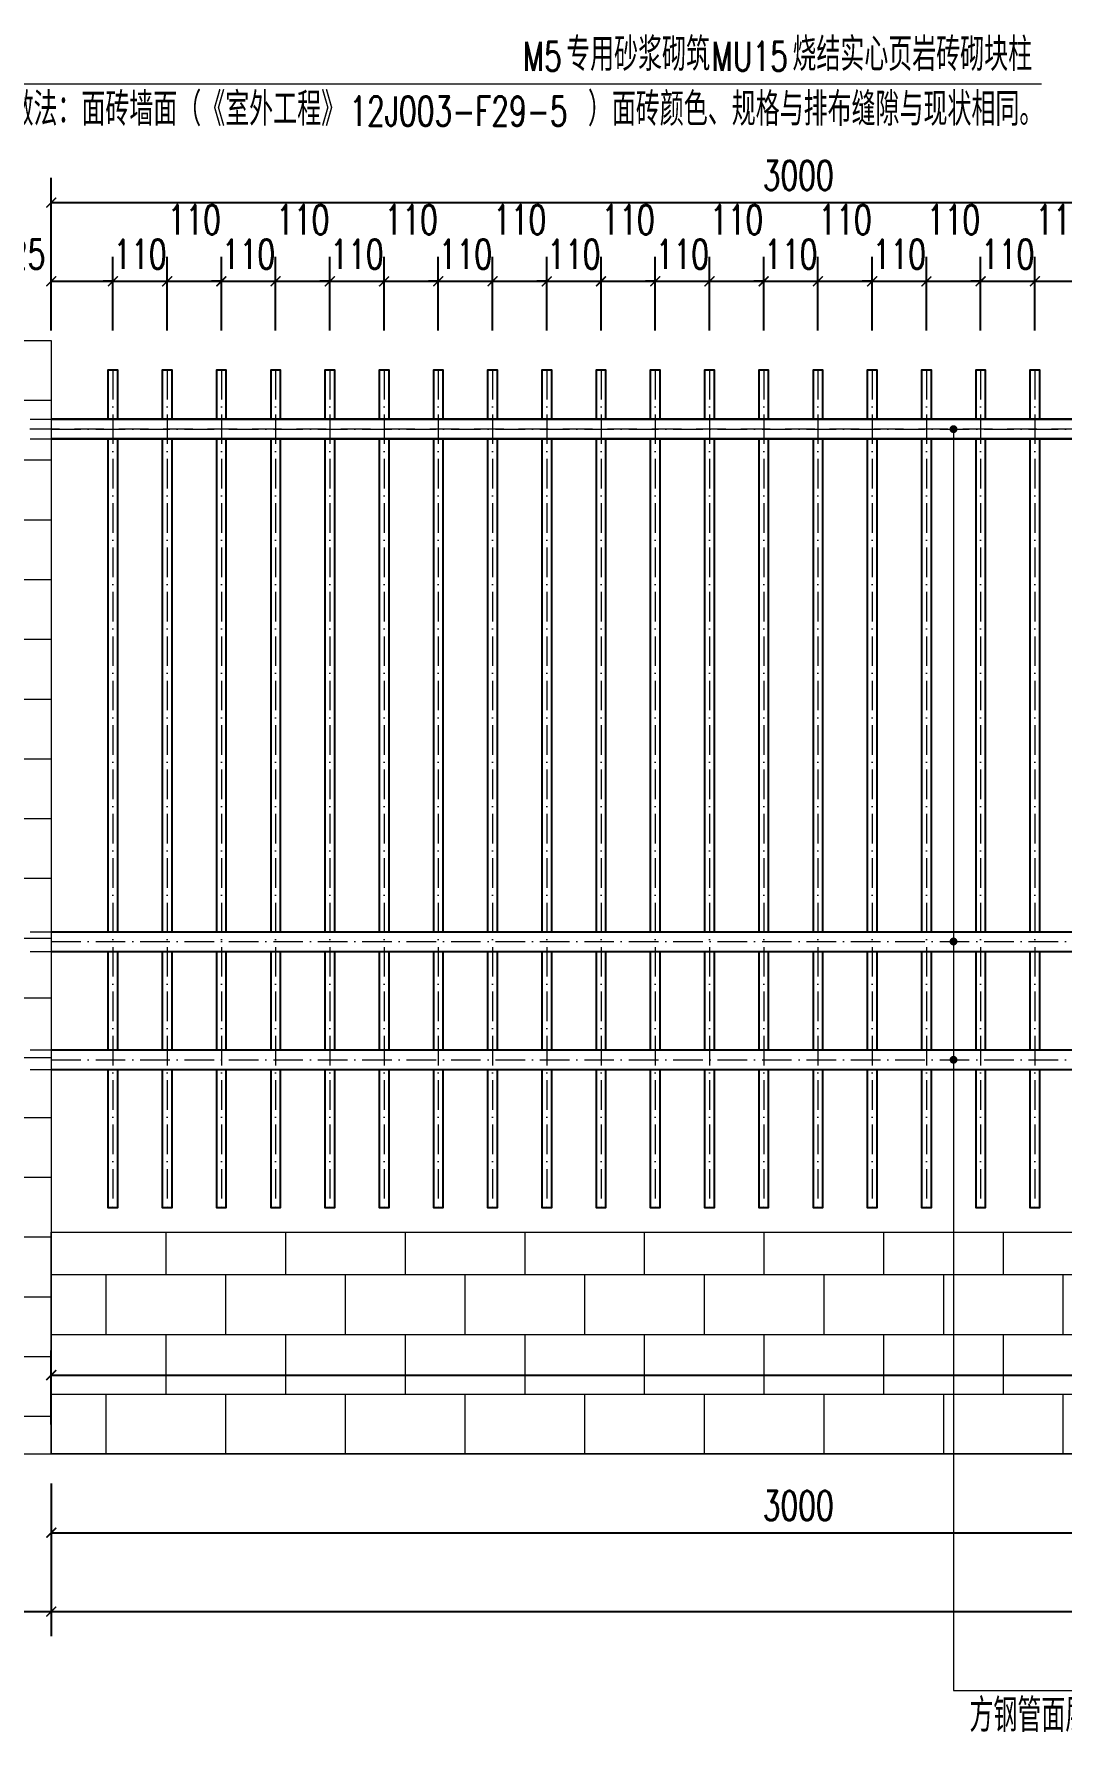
# Model space of a CAD drawing. Header units: millimetres. Extents: x 0 to 16820, y -11520 to 11880.
# Drawn here: x 2065 to 4150, y 4553 to 8001 of the extents above; entities that cross this region are included whole.
import ezdxf

# ---------------------------------------------------------------- set-up
doc = ezdxf.new("R2010")
doc.units = ezdxf.units.MM
doc.header["$LTSCALE"] = 1000
for name, pattern in [('$0$DASH', [0.35, 0.25, -0.1]), ('ACAD_ISO10W100', [18, 12, -3, 0, -3]), ('CENTER', [2, 1.25, -0.25, 0.25, -0.25])]:
    doc.linetypes.add(name, pattern=pattern)
for name, color, linetype, lineweight in [('0-LA-填充', 8, 'Continuous', 9), ('0-LA-轮廓线', 7, 'Continuous', 20), ('0-LA-轴线', 1, 'CENTER', 9), ('DIM_LEAD', 3, 'Continuous', 13)]:
    doc.layers.add(name, color=color, linetype=linetype, lineweight=lineweight)
doc.layers.add('PUB_DIM', color=3, linetype='Continuous')
doc.styles.add('_TCH_DIM', font='SIMPLEX', dxfattribs={"bigfont": 'GBCBIG'})
doc.styles.add('_TCH_DIM_T3', font='SIMPLEX', dxfattribs={"width": 0.705882, "bigfont": 'GBCBIG'})
doc.dimstyles.new('_TCH_ARCH&&20', dxfattribs={"dimtxt": 59.5, "dimasz": 20, "dimexe": 50, "dimexo": 60, "dimgap": 25.25, "dimtad": 1, "dimdec": 0, "dimzin": 0, "dimdsep": 46, "dimtxsty": '_TCH_DIM_T3', "dimblk": 'ARCHTICK', "dimcen": 0.09, "dimclrt": 7, "dimazin": 2, "dimtfac": 1, "dimtdec": 0, "dimtix": 1, "dimtmove": 2, "dimatfit": 3, "dimfxl": 20, "dimtolj": 1, "dimtzin": 0, "dimarcsym": 0})

# ---------------------------------------------------------------- blocks, each defined once
blk = doc.blocks.new('_ArchTick')
at = {"color": 0, "linetype": 'ByBlock', "const_width": 0.15}
blk.add_lwpolyline([(-0.5, -0.5), (0.5, 0.5)], dxfattribs=at)
blk = doc.blocks.new('*D352')
at = {"layer": 'Defpoints', "color": 0, "transparency": 16777216}
for p in [(8000, 5279.3), (2100, 5119.3), (8000, 5119.3)]:
    blk.add_point(p, dxfattribs=at)
at = {"layer": 'PUB_DIM', "color": 0, "lineweight": -2, "transparency": 16777216}
for p, q in [((2100, 5179.3), (2100, 5329.3)), ((8000, 5179.3), (8000, 5329.3)), ((2100, 5279.3), (8000, 5279.3))]:
    blk.add_line(p, q, dxfattribs=at)
at = {"layer": 'PUB_DIM', "color": 0, "lineweight": -2, "transparency": 16777216, "xscale": 20, "yscale": 20, "zscale": 20, "rotation": 180}
blk.add_blockref('_ArchTick', (2100, 5279.3), dxfattribs=at)
at = {"layer": 'PUB_DIM', "color": 0, "lineweight": -2, "transparency": 16777216, "xscale": 20, "yscale": 20, "zscale": 20}
blk.add_blockref('_ArchTick', (8000, 5279.3), dxfattribs=at)
at = {"layer": 'PUB_DIM', "color": 7, "transparency": 16777216, "insert": (5050, 5334.3), "char_height": 59.5, "attachment_point": 5, "style": '_TCH_DIM_T3'}
blk.add_mtext('\\A1;5900', dxfattribs=at)
blk = doc.blocks.new('*D405')
at = {"layer": 'Defpoints', "color": 0, "transparency": 16777216}
for p in [(2100, 5119.3), (5100, 5119.3), (5100, 4959.3)]:
    blk.add_point(p, dxfattribs=at)
at = {"layer": 'PUB_DIM', "color": 0, "lineweight": -2, "transparency": 16777216}
for p, q in [((2100, 5059.3), (2100, 4909.3)), ((5100, 5059.3), (5100, 4909.3)), ((2100, 4959.3), (5100, 4959.3))]:
    blk.add_line(p, q, dxfattribs=at)
at = {"layer": 'PUB_DIM', "color": 0, "lineweight": -2, "transparency": 16777216, "xscale": 20, "yscale": 20, "zscale": 20, "rotation": 180}
blk.add_blockref('_ArchTick', (2100, 4959.3), dxfattribs=at)
at = {"layer": 'PUB_DIM', "color": 0, "lineweight": -2, "transparency": 16777216, "xscale": 20, "yscale": 20, "zscale": 20}
blk.add_blockref('_ArchTick', (5100, 4959.3), dxfattribs=at)
at = {"layer": 'PUB_DIM', "color": 7, "transparency": 16777216, "insert": (3615, 5014.3), "char_height": 59.5, "attachment_point": 5, "style": '_TCH_DIM_T3'}
blk.add_mtext('\\A1;3000', dxfattribs=at)
blk = doc.blocks.new('*D409')
at = {"layer": 'Defpoints', "color": 0, "transparency": 16777216}
for p in [(1620, 5119.3), (2100, 5119.3), (2100, 4799.3)]:
    blk.add_point(p, dxfattribs=at)
at = {"layer": 'PUB_DIM', "color": 0, "lineweight": -2, "transparency": 16777216}
for p, q in [((1620, 5059.3), (1620, 4749.3)), ((2100, 5059.3), (2100, 4749.3)), ((1620, 4799.3), (2100, 4799.3))]:
    blk.add_line(p, q, dxfattribs=at)
at = {"layer": 'PUB_DIM', "color": 0, "lineweight": -2, "transparency": 16777216, "xscale": 20, "yscale": 20, "zscale": 20, "rotation": 180}
blk.add_blockref('_ArchTick', (1620, 4799.3), dxfattribs=at)
at = {"layer": 'PUB_DIM', "color": 0, "lineweight": -2, "transparency": 16777216, "xscale": 20, "yscale": 20, "zscale": 20}
blk.add_blockref('_ArchTick', (2100, 4799.3), dxfattribs=at)
at = {"layer": 'PUB_DIM', "color": 7, "transparency": 16777216, "insert": (1860, 4854.3), "char_height": 59.5, "attachment_point": 5, "style": '_TCH_DIM_T3'}
blk.add_mtext('\\A1;480', dxfattribs=at)
blk = doc.blocks.new('*D410')
at = {"layer": 'Defpoints', "color": 0, "transparency": 16777216}
for p in [(2100, 5119.3), (14100, 5119.3), (14100, 4799.3)]:
    blk.add_point(p, dxfattribs=at)
at = {"layer": 'PUB_DIM', "color": 0, "lineweight": -2, "transparency": 16777216}
for p, q in [((2100, 5059.3), (2100, 4749.3)), ((14100, 5059.3), (14100, 4749.3)), ((2100, 4799.3), (14100, 4799.3))]:
    blk.add_line(p, q, dxfattribs=at)
at = {"layer": 'PUB_DIM', "color": 0, "lineweight": -2, "transparency": 16777216, "xscale": 20, "yscale": 20, "zscale": 20, "rotation": 180}
blk.add_blockref('_ArchTick', (2100, 4799.3), dxfattribs=at)
at = {"layer": 'PUB_DIM', "color": 0, "lineweight": -2, "transparency": 16777216, "xscale": 20, "yscale": 20, "zscale": 20}
blk.add_blockref('_ArchTick', (14100, 4799.3), dxfattribs=at)
at = {"layer": 'PUB_DIM', "color": 7, "transparency": 16777216, "insert": (8100, 4854.3), "char_height": 59.5, "attachment_point": 5, "style": '_TCH_DIM_T3'}
blk.add_mtext('\\A1;12000', dxfattribs=at)
blk = doc.blocks.new('*D420')
at = {"layer": 'Defpoints', "color": 0, "transparency": 16777216}
for p in [(4205, 7499.3), (4095, 7339.3), (4205, 7339.3)]:
    blk.add_point(p, dxfattribs=at)
at = {"layer": 'PUB_DIM', "color": 0, "lineweight": -2, "transparency": 16777216}
for p, q in [((4095, 7399.3), (4095, 7549.3)), ((4205, 7399.3), (4205, 7549.3)), ((4095, 7499.3), (4205, 7499.3))]:
    blk.add_line(p, q, dxfattribs=at)
at = {"layer": 'PUB_DIM', "color": 0, "lineweight": -2, "transparency": 16777216, "xscale": 20, "yscale": 20, "zscale": 20, "rotation": 180}
blk.add_blockref('_ArchTick', (4095, 7499.3), dxfattribs=at)
at = {"layer": 'PUB_DIM', "color": 0, "lineweight": -2, "transparency": 16777216, "xscale": 20, "yscale": 20, "zscale": 20}
blk.add_blockref('_ArchTick', (4205, 7499.3), dxfattribs=at)
at = {"layer": 'PUB_DIM', "color": 7, "transparency": 16777216, "insert": (4150, 7624.3), "char_height": 59.5, "attachment_point": 5, "style": '_TCH_DIM_T3'}
blk.add_mtext('\\A1;110', dxfattribs=at)
blk = doc.blocks.new('*D421')
at = {"layer": 'Defpoints', "color": 0, "transparency": 16777216}
for p in [(4095, 7499.3), (3985, 7339.3), (4095, 7339.3)]:
    blk.add_point(p, dxfattribs=at)
at = {"layer": 'PUB_DIM', "color": 0, "lineweight": -2, "transparency": 16777216}
for p, q in [((3985, 7399.3), (3985, 7549.3)), ((4095, 7399.3), (4095, 7549.3)), ((3985, 7499.3), (3965, 7499.3)), ((3985, 7499.3), (4095, 7499.3)), ((4095, 7499.3), (4115, 7499.3))]:
    blk.add_line(p, q, dxfattribs=at)
at = {"layer": 'PUB_DIM', "color": 0, "lineweight": -2, "transparency": 16777216, "xscale": 20, "yscale": 20, "zscale": 20}
blk.add_blockref('_ArchTick', (3985, 7499.3), dxfattribs=at)
at = {"layer": 'PUB_DIM', "color": 0, "lineweight": -2, "transparency": 16777216, "xscale": 20, "yscale": 20, "zscale": 20, "rotation": 180}
blk.add_blockref('_ArchTick', (4095, 7499.3), dxfattribs=at)
at = {"layer": 'PUB_DIM', "color": 7, "transparency": 16777216, "insert": (4040, 7554.3), "char_height": 59.5, "attachment_point": 5, "style": '_TCH_DIM_T3'}
blk.add_mtext('\\A1;110', dxfattribs=at)
blk = doc.blocks.new('*D422')
at = {"layer": 'Defpoints', "color": 0, "transparency": 16777216}
for p in [(3985, 7499.3), (3875, 7339.3), (3985, 7339.3)]:
    blk.add_point(p, dxfattribs=at)
at = {"layer": 'PUB_DIM', "color": 0, "lineweight": -2, "transparency": 16777216}
for p, q in [((3875, 7399.3), (3875, 7549.3)), ((3985, 7399.3), (3985, 7549.3)), ((3875, 7499.3), (3985, 7499.3))]:
    blk.add_line(p, q, dxfattribs=at)
at = {"layer": 'PUB_DIM', "color": 0, "lineweight": -2, "transparency": 16777216, "xscale": 20, "yscale": 20, "zscale": 20, "rotation": 180}
blk.add_blockref('_ArchTick', (3875, 7499.3), dxfattribs=at)
at = {"layer": 'PUB_DIM', "color": 0, "lineweight": -2, "transparency": 16777216, "xscale": 20, "yscale": 20, "zscale": 20}
blk.add_blockref('_ArchTick', (3985, 7499.3), dxfattribs=at)
at = {"layer": 'PUB_DIM', "color": 7, "transparency": 16777216, "insert": (3930, 7624.3), "char_height": 59.5, "attachment_point": 5, "style": '_TCH_DIM_T3'}
blk.add_mtext('\\A1;110', dxfattribs=at)
blk = doc.blocks.new('*D423')
at = {"layer": 'Defpoints', "color": 0, "transparency": 16777216}
for p in [(3875, 7499.3), (3765, 7339.3), (3875, 7339.3)]:
    blk.add_point(p, dxfattribs=at)
at = {"layer": 'PUB_DIM', "color": 0, "lineweight": -2, "transparency": 16777216}
for p, q in [((3765, 7399.3), (3765, 7549.3)), ((3875, 7399.3), (3875, 7549.3)), ((3765, 7499.3), (3745, 7499.3)), ((3765, 7499.3), (3875, 7499.3)), ((3875, 7499.3), (3895, 7499.3))]:
    blk.add_line(p, q, dxfattribs=at)
at = {"layer": 'PUB_DIM', "color": 0, "lineweight": -2, "transparency": 16777216, "xscale": 20, "yscale": 20, "zscale": 20}
blk.add_blockref('_ArchTick', (3765, 7499.3), dxfattribs=at)
at = {"layer": 'PUB_DIM', "color": 0, "lineweight": -2, "transparency": 16777216, "xscale": 20, "yscale": 20, "zscale": 20, "rotation": 180}
blk.add_blockref('_ArchTick', (3875, 7499.3), dxfattribs=at)
at = {"layer": 'PUB_DIM', "color": 7, "transparency": 16777216, "insert": (3820, 7554.3), "char_height": 59.5, "attachment_point": 5, "style": '_TCH_DIM_T3'}
blk.add_mtext('\\A1;110', dxfattribs=at)
blk = doc.blocks.new('*D424')
at = {"layer": 'Defpoints', "color": 0, "transparency": 16777216}
for p in [(3765, 7499.3), (3655, 7339.3), (3765, 7339.3)]:
    blk.add_point(p, dxfattribs=at)
at = {"layer": 'PUB_DIM', "color": 0, "lineweight": -2, "transparency": 16777216}
for p, q in [((3655, 7399.3), (3655, 7549.3)), ((3765, 7399.3), (3765, 7549.3)), ((3655, 7499.3), (3765, 7499.3))]:
    blk.add_line(p, q, dxfattribs=at)
at = {"layer": 'PUB_DIM', "color": 0, "lineweight": -2, "transparency": 16777216, "xscale": 20, "yscale": 20, "zscale": 20, "rotation": 180}
blk.add_blockref('_ArchTick', (3655, 7499.3), dxfattribs=at)
at = {"layer": 'PUB_DIM', "color": 0, "lineweight": -2, "transparency": 16777216, "xscale": 20, "yscale": 20, "zscale": 20}
blk.add_blockref('_ArchTick', (3765, 7499.3), dxfattribs=at)
at = {"layer": 'PUB_DIM', "color": 7, "transparency": 16777216, "insert": (3710, 7624.3), "char_height": 59.5, "attachment_point": 5, "style": '_TCH_DIM_T3'}
blk.add_mtext('\\A1;110', dxfattribs=at)
blk = doc.blocks.new('*D425')
at = {"layer": 'Defpoints', "color": 0, "transparency": 16777216}
for p in [(3655, 7499.3), (3545, 7339.3), (3655, 7339.3)]:
    blk.add_point(p, dxfattribs=at)
at = {"layer": 'PUB_DIM', "color": 0, "lineweight": -2, "transparency": 16777216}
for p, q in [((3545, 7399.3), (3545, 7549.3)), ((3655, 7399.3), (3655, 7549.3)), ((3545, 7499.3), (3525, 7499.3)), ((3545, 7499.3), (3655, 7499.3)), ((3655, 7499.3), (3675, 7499.3))]:
    blk.add_line(p, q, dxfattribs=at)
at = {"layer": 'PUB_DIM', "color": 0, "lineweight": -2, "transparency": 16777216, "xscale": 20, "yscale": 20, "zscale": 20}
blk.add_blockref('_ArchTick', (3545, 7499.3), dxfattribs=at)
at = {"layer": 'PUB_DIM', "color": 0, "lineweight": -2, "transparency": 16777216, "xscale": 20, "yscale": 20, "zscale": 20, "rotation": 180}
blk.add_blockref('_ArchTick', (3655, 7499.3), dxfattribs=at)
at = {"layer": 'PUB_DIM', "color": 7, "transparency": 16777216, "insert": (3600, 7554.3), "char_height": 59.5, "attachment_point": 5, "style": '_TCH_DIM_T3'}
blk.add_mtext('\\A1;110', dxfattribs=at)
blk = doc.blocks.new('*D426')
at = {"layer": 'Defpoints', "color": 0, "transparency": 16777216}
for p in [(3545, 7499.3), (3435, 7339.3), (3545, 7339.3)]:
    blk.add_point(p, dxfattribs=at)
at = {"layer": 'PUB_DIM', "color": 0, "lineweight": -2, "transparency": 16777216}
for p, q in [((3435, 7399.3), (3435, 7549.3)), ((3545, 7399.3), (3545, 7549.3)), ((3435, 7499.3), (3545, 7499.3))]:
    blk.add_line(p, q, dxfattribs=at)
at = {"layer": 'PUB_DIM', "color": 0, "lineweight": -2, "transparency": 16777216, "xscale": 20, "yscale": 20, "zscale": 20, "rotation": 180}
blk.add_blockref('_ArchTick', (3435, 7499.3), dxfattribs=at)
at = {"layer": 'PUB_DIM', "color": 0, "lineweight": -2, "transparency": 16777216, "xscale": 20, "yscale": 20, "zscale": 20}
blk.add_blockref('_ArchTick', (3545, 7499.3), dxfattribs=at)
at = {"layer": 'PUB_DIM', "color": 7, "transparency": 16777216, "insert": (3490, 7624.3), "char_height": 59.5, "attachment_point": 5, "style": '_TCH_DIM_T3'}
blk.add_mtext('\\A1;110', dxfattribs=at)
blk = doc.blocks.new('*D427')
at = {"layer": 'Defpoints', "color": 0, "transparency": 16777216}
for p in [(3435, 7499.3), (3325, 7339.3), (3435, 7339.3)]:
    blk.add_point(p, dxfattribs=at)
at = {"layer": 'PUB_DIM', "color": 0, "lineweight": -2, "transparency": 16777216}
for p, q in [((3325, 7399.3), (3325, 7549.3)), ((3435, 7399.3), (3435, 7549.3)), ((3325, 7499.3), (3305, 7499.3)), ((3325, 7499.3), (3435, 7499.3)), ((3435, 7499.3), (3455, 7499.3))]:
    blk.add_line(p, q, dxfattribs=at)
at = {"layer": 'PUB_DIM', "color": 0, "lineweight": -2, "transparency": 16777216, "xscale": 20, "yscale": 20, "zscale": 20}
blk.add_blockref('_ArchTick', (3325, 7499.3), dxfattribs=at)
at = {"layer": 'PUB_DIM', "color": 0, "lineweight": -2, "transparency": 16777216, "xscale": 20, "yscale": 20, "zscale": 20, "rotation": 180}
blk.add_blockref('_ArchTick', (3435, 7499.3), dxfattribs=at)
at = {"layer": 'PUB_DIM', "color": 7, "transparency": 16777216, "insert": (3380, 7554.3), "char_height": 59.5, "attachment_point": 5, "style": '_TCH_DIM_T3'}
blk.add_mtext('\\A1;110', dxfattribs=at)
blk = doc.blocks.new('*D428')
at = {"layer": 'Defpoints', "color": 0, "transparency": 16777216}
for p in [(3325, 7499.3), (3215, 7339.3), (3325, 7339.3)]:
    blk.add_point(p, dxfattribs=at)
at = {"layer": 'PUB_DIM', "color": 0, "lineweight": -2, "transparency": 16777216}
for p, q in [((3215, 7399.3), (3215, 7549.3)), ((3325, 7399.3), (3325, 7549.3)), ((3215, 7499.3), (3325, 7499.3))]:
    blk.add_line(p, q, dxfattribs=at)
at = {"layer": 'PUB_DIM', "color": 0, "lineweight": -2, "transparency": 16777216, "xscale": 20, "yscale": 20, "zscale": 20, "rotation": 180}
blk.add_blockref('_ArchTick', (3215, 7499.3), dxfattribs=at)
at = {"layer": 'PUB_DIM', "color": 0, "lineweight": -2, "transparency": 16777216, "xscale": 20, "yscale": 20, "zscale": 20}
blk.add_blockref('_ArchTick', (3325, 7499.3), dxfattribs=at)
at = {"layer": 'PUB_DIM', "color": 7, "transparency": 16777216, "insert": (3270, 7624.3), "char_height": 59.5, "attachment_point": 5, "style": '_TCH_DIM_T3'}
blk.add_mtext('\\A1;110', dxfattribs=at)
blk = doc.blocks.new('*D429')
at = {"layer": 'Defpoints', "color": 0, "transparency": 16777216}
for p in [(3215, 7499.3), (3105, 7339.3), (3215, 7339.3)]:
    blk.add_point(p, dxfattribs=at)
at = {"layer": 'PUB_DIM', "color": 0, "lineweight": -2, "transparency": 16777216}
for p, q in [((3105, 7399.3), (3105, 7549.3)), ((3215, 7399.3), (3215, 7549.3)), ((3105, 7499.3), (3085, 7499.3)), ((3105, 7499.3), (3215, 7499.3)), ((3215, 7499.3), (3235, 7499.3))]:
    blk.add_line(p, q, dxfattribs=at)
at = {"layer": 'PUB_DIM', "color": 0, "lineweight": -2, "transparency": 16777216, "xscale": 20, "yscale": 20, "zscale": 20}
blk.add_blockref('_ArchTick', (3105, 7499.3), dxfattribs=at)
at = {"layer": 'PUB_DIM', "color": 0, "lineweight": -2, "transparency": 16777216, "xscale": 20, "yscale": 20, "zscale": 20, "rotation": 180}
blk.add_blockref('_ArchTick', (3215, 7499.3), dxfattribs=at)
at = {"layer": 'PUB_DIM', "color": 7, "transparency": 16777216, "insert": (3160, 7554.3), "char_height": 59.5, "attachment_point": 5, "style": '_TCH_DIM_T3'}
blk.add_mtext('\\A1;110', dxfattribs=at)
blk = doc.blocks.new('*D430')
at = {"layer": 'Defpoints', "color": 0, "transparency": 16777216}
for p in [(3105, 7499.3), (2995, 7339.3), (3105, 7339.3)]:
    blk.add_point(p, dxfattribs=at)
at = {"layer": 'PUB_DIM', "color": 0, "lineweight": -2, "transparency": 16777216}
for p, q in [((2995, 7399.3), (2995, 7549.3)), ((3105, 7399.3), (3105, 7549.3)), ((2995, 7499.3), (3105, 7499.3))]:
    blk.add_line(p, q, dxfattribs=at)
at = {"layer": 'PUB_DIM', "color": 0, "lineweight": -2, "transparency": 16777216, "xscale": 20, "yscale": 20, "zscale": 20, "rotation": 180}
blk.add_blockref('_ArchTick', (2995, 7499.3), dxfattribs=at)
at = {"layer": 'PUB_DIM', "color": 0, "lineweight": -2, "transparency": 16777216, "xscale": 20, "yscale": 20, "zscale": 20}
blk.add_blockref('_ArchTick', (3105, 7499.3), dxfattribs=at)
at = {"layer": 'PUB_DIM', "color": 7, "transparency": 16777216, "insert": (3050, 7624.3), "char_height": 59.5, "attachment_point": 5, "style": '_TCH_DIM_T3'}
blk.add_mtext('\\A1;110', dxfattribs=at)
blk = doc.blocks.new('*D431')
at = {"layer": 'Defpoints', "color": 0, "transparency": 16777216}
for p in [(2995, 7499.3), (2885, 7339.3), (2995, 7339.3)]:
    blk.add_point(p, dxfattribs=at)
at = {"layer": 'PUB_DIM', "color": 0, "lineweight": -2, "transparency": 16777216}
for p, q in [((2885, 7399.3), (2885, 7549.3)), ((2995, 7399.3), (2995, 7549.3)), ((2885, 7499.3), (2865, 7499.3)), ((2885, 7499.3), (2995, 7499.3)), ((2995, 7499.3), (3015, 7499.3))]:
    blk.add_line(p, q, dxfattribs=at)
at = {"layer": 'PUB_DIM', "color": 0, "lineweight": -2, "transparency": 16777216, "xscale": 20, "yscale": 20, "zscale": 20}
blk.add_blockref('_ArchTick', (2885, 7499.3), dxfattribs=at)
at = {"layer": 'PUB_DIM', "color": 0, "lineweight": -2, "transparency": 16777216, "xscale": 20, "yscale": 20, "zscale": 20, "rotation": 180}
blk.add_blockref('_ArchTick', (2995, 7499.3), dxfattribs=at)
at = {"layer": 'PUB_DIM', "color": 7, "transparency": 16777216, "insert": (2940, 7554.3), "char_height": 59.5, "attachment_point": 5, "style": '_TCH_DIM_T3'}
blk.add_mtext('\\A1;110', dxfattribs=at)
blk = doc.blocks.new('*D432')
at = {"layer": 'Defpoints', "color": 0, "transparency": 16777216}
for p in [(2885, 7499.3), (2775, 7339.3), (2885, 7339.3)]:
    blk.add_point(p, dxfattribs=at)
at = {"layer": 'PUB_DIM', "color": 0, "lineweight": -2, "transparency": 16777216}
for p, q in [((2775, 7399.3), (2775, 7549.3)), ((2885, 7399.3), (2885, 7549.3)), ((2775, 7499.3), (2885, 7499.3))]:
    blk.add_line(p, q, dxfattribs=at)
at = {"layer": 'PUB_DIM', "color": 0, "lineweight": -2, "transparency": 16777216, "xscale": 20, "yscale": 20, "zscale": 20, "rotation": 180}
blk.add_blockref('_ArchTick', (2775, 7499.3), dxfattribs=at)
at = {"layer": 'PUB_DIM', "color": 0, "lineweight": -2, "transparency": 16777216, "xscale": 20, "yscale": 20, "zscale": 20}
blk.add_blockref('_ArchTick', (2885, 7499.3), dxfattribs=at)
at = {"layer": 'PUB_DIM', "color": 7, "transparency": 16777216, "insert": (2830, 7624.3), "char_height": 59.5, "attachment_point": 5, "style": '_TCH_DIM_T3'}
blk.add_mtext('\\A1;110', dxfattribs=at)
blk = doc.blocks.new('*D433')
at = {"layer": 'Defpoints', "color": 0, "transparency": 16777216}
for p in [(2775, 7499.3), (2665, 7339.3), (2775, 7339.3)]:
    blk.add_point(p, dxfattribs=at)
at = {"layer": 'PUB_DIM', "color": 0, "lineweight": -2, "transparency": 16777216}
for p, q in [((2665, 7399.3), (2665, 7549.3)), ((2775, 7399.3), (2775, 7549.3)), ((2665, 7499.3), (2645, 7499.3)), ((2665, 7499.3), (2775, 7499.3)), ((2775, 7499.3), (2795, 7499.3))]:
    blk.add_line(p, q, dxfattribs=at)
at = {"layer": 'PUB_DIM', "color": 0, "lineweight": -2, "transparency": 16777216, "xscale": 20, "yscale": 20, "zscale": 20}
blk.add_blockref('_ArchTick', (2665, 7499.3), dxfattribs=at)
at = {"layer": 'PUB_DIM', "color": 0, "lineweight": -2, "transparency": 16777216, "xscale": 20, "yscale": 20, "zscale": 20, "rotation": 180}
blk.add_blockref('_ArchTick', (2775, 7499.3), dxfattribs=at)
at = {"layer": 'PUB_DIM', "color": 7, "transparency": 16777216, "insert": (2720, 7554.3), "char_height": 59.5, "attachment_point": 5, "style": '_TCH_DIM_T3'}
blk.add_mtext('\\A1;110', dxfattribs=at)
blk = doc.blocks.new('*D434')
at = {"layer": 'Defpoints', "color": 0, "transparency": 16777216}
for p in [(2665, 7499.3), (2555, 7339.3), (2665, 7339.3)]:
    blk.add_point(p, dxfattribs=at)
at = {"layer": 'PUB_DIM', "color": 0, "lineweight": -2, "transparency": 16777216}
for p, q in [((2555, 7399.3), (2555, 7549.3)), ((2665, 7399.3), (2665, 7549.3)), ((2555, 7499.3), (2665, 7499.3))]:
    blk.add_line(p, q, dxfattribs=at)
at = {"layer": 'PUB_DIM', "color": 0, "lineweight": -2, "transparency": 16777216, "xscale": 20, "yscale": 20, "zscale": 20, "rotation": 180}
blk.add_blockref('_ArchTick', (2555, 7499.3), dxfattribs=at)
at = {"layer": 'PUB_DIM', "color": 0, "lineweight": -2, "transparency": 16777216, "xscale": 20, "yscale": 20, "zscale": 20}
blk.add_blockref('_ArchTick', (2665, 7499.3), dxfattribs=at)
at = {"layer": 'PUB_DIM', "color": 7, "transparency": 16777216, "insert": (2610, 7624.3), "char_height": 59.5, "attachment_point": 5, "style": '_TCH_DIM_T3'}
blk.add_mtext('\\A1;110', dxfattribs=at)
blk = doc.blocks.new('*D435')
at = {"layer": 'Defpoints', "color": 0, "transparency": 16777216}
for p in [(2555, 7499.3), (2445, 7339.3), (2555, 7339.3)]:
    blk.add_point(p, dxfattribs=at)
at = {"layer": 'PUB_DIM', "color": 0, "lineweight": -2, "transparency": 16777216}
for p, q in [((2445, 7399.3), (2445, 7549.3)), ((2555, 7399.3), (2555, 7549.3)), ((2445, 7499.3), (2425, 7499.3)), ((2445, 7499.3), (2555, 7499.3)), ((2555, 7499.3), (2575, 7499.3))]:
    blk.add_line(p, q, dxfattribs=at)
at = {"layer": 'PUB_DIM', "color": 0, "lineweight": -2, "transparency": 16777216, "xscale": 20, "yscale": 20, "zscale": 20}
blk.add_blockref('_ArchTick', (2445, 7499.3), dxfattribs=at)
at = {"layer": 'PUB_DIM', "color": 0, "lineweight": -2, "transparency": 16777216, "xscale": 20, "yscale": 20, "zscale": 20, "rotation": 180}
blk.add_blockref('_ArchTick', (2555, 7499.3), dxfattribs=at)
at = {"layer": 'PUB_DIM', "color": 7, "transparency": 16777216, "insert": (2500, 7554.3), "char_height": 59.5, "attachment_point": 5, "style": '_TCH_DIM_T3'}
blk.add_mtext('\\A1;110', dxfattribs=at)
blk = doc.blocks.new('*D436')
at = {"layer": 'Defpoints', "color": 0, "transparency": 16777216}
for p in [(2445, 7499.3), (2335, 7339.3), (2445, 7339.3)]:
    blk.add_point(p, dxfattribs=at)
at = {"layer": 'PUB_DIM', "color": 0, "lineweight": -2, "transparency": 16777216}
for p, q in [((2335, 7399.3), (2335, 7549.3)), ((2445, 7399.3), (2445, 7549.3)), ((2335, 7499.3), (2445, 7499.3))]:
    blk.add_line(p, q, dxfattribs=at)
at = {"layer": 'PUB_DIM', "color": 0, "lineweight": -2, "transparency": 16777216, "xscale": 20, "yscale": 20, "zscale": 20, "rotation": 180}
blk.add_blockref('_ArchTick', (2335, 7499.3), dxfattribs=at)
at = {"layer": 'PUB_DIM', "color": 0, "lineweight": -2, "transparency": 16777216, "xscale": 20, "yscale": 20, "zscale": 20}
blk.add_blockref('_ArchTick', (2445, 7499.3), dxfattribs=at)
at = {"layer": 'PUB_DIM', "color": 7, "transparency": 16777216, "insert": (2390, 7624.3), "char_height": 59.5, "attachment_point": 5, "style": '_TCH_DIM_T3'}
blk.add_mtext('\\A1;110', dxfattribs=at)
blk = doc.blocks.new('*D437')
at = {"layer": 'Defpoints', "color": 0, "transparency": 16777216}
for p in [(2335, 7499.3), (2225, 7339.3), (2335, 7339.3)]:
    blk.add_point(p, dxfattribs=at)
at = {"layer": 'PUB_DIM', "color": 0, "lineweight": -2, "transparency": 16777216}
for p, q in [((2225, 7399.3), (2225, 7549.3)), ((2335, 7399.3), (2335, 7549.3)), ((2225, 7499.3), (2205, 7499.3)), ((2225, 7499.3), (2335, 7499.3)), ((2335, 7499.3), (2355, 7499.3))]:
    blk.add_line(p, q, dxfattribs=at)
at = {"layer": 'PUB_DIM', "color": 0, "lineweight": -2, "transparency": 16777216, "xscale": 20, "yscale": 20, "zscale": 20}
blk.add_blockref('_ArchTick', (2225, 7499.3), dxfattribs=at)
at = {"layer": 'PUB_DIM', "color": 0, "lineweight": -2, "transparency": 16777216, "xscale": 20, "yscale": 20, "zscale": 20, "rotation": 180}
blk.add_blockref('_ArchTick', (2335, 7499.3), dxfattribs=at)
at = {"layer": 'PUB_DIM', "color": 7, "transparency": 16777216, "insert": (2280, 7554.3), "char_height": 59.5, "attachment_point": 5, "style": '_TCH_DIM_T3'}
blk.add_mtext('\\A1;110', dxfattribs=at)
blk = doc.blocks.new('*D438')
at = {"layer": 'Defpoints', "color": 0, "transparency": 16777216}
for p in [(2225, 7499.3), (2100, 7339.3), (2225, 7339.3)]:
    blk.add_point(p, dxfattribs=at)
at = {"layer": 'PUB_DIM', "color": 0, "lineweight": -2, "transparency": 16777216}
for p, q in [((2100, 7399.3), (2100, 7549.3)), ((2225, 7399.3), (2225, 7549.3)), ((2100, 7499.3), (2225, 7499.3))]:
    blk.add_line(p, q, dxfattribs=at)
at = {"layer": 'PUB_DIM', "color": 0, "lineweight": -2, "transparency": 16777216, "xscale": 20, "yscale": 20, "zscale": 20, "rotation": 180}
blk.add_blockref('_ArchTick', (2100, 7499.3), dxfattribs=at)
at = {"layer": 'PUB_DIM', "color": 0, "lineweight": -2, "transparency": 16777216, "xscale": 20, "yscale": 20, "zscale": 20}
blk.add_blockref('_ArchTick', (2225, 7499.3), dxfattribs=at)
at = {"layer": 'PUB_DIM', "color": 7, "transparency": 16777216, "insert": (2034, 7554.3), "char_height": 59.5, "attachment_point": 5, "style": '_TCH_DIM_T3'}
blk.add_mtext('\\A1;125', dxfattribs=at)
blk = doc.blocks.new('*D439')
at = {"layer": 'Defpoints', "color": 0, "transparency": 16777216}
for p in [(5100, 7659.3), (2100, 7339.3), (5100, 7339.3)]:
    blk.add_point(p, dxfattribs=at)
at = {"layer": 'PUB_DIM', "color": 0, "lineweight": -2, "transparency": 16777216}
for p, q in [((2100, 7399.3), (2100, 7709.3)), ((5100, 7399.3), (5100, 7709.3)), ((2100, 7659.3), (5100, 7659.3))]:
    blk.add_line(p, q, dxfattribs=at)
at = {"layer": 'PUB_DIM', "color": 0, "lineweight": -2, "transparency": 16777216, "xscale": 20, "yscale": 20, "zscale": 20, "rotation": 180}
blk.add_blockref('_ArchTick', (2100, 7659.3), dxfattribs=at)
at = {"layer": 'PUB_DIM', "color": 0, "lineweight": -2, "transparency": 16777216, "xscale": 20, "yscale": 20, "zscale": 20}
blk.add_blockref('_ArchTick', (5100, 7659.3), dxfattribs=at)
at = {"layer": 'PUB_DIM', "color": 7, "transparency": 16777216, "insert": (3615, 7714.3), "char_height": 59.5, "attachment_point": 5, "style": '_TCH_DIM_T3'}
blk.add_mtext('\\A1;3000', dxfattribs=at)

msp = doc.modelspace()

# ---------------------------------------------------------------- hatches: boundary and pattern name
at = {"layer": '0-LA-填充'}
h = msp.add_hatch(dxfattribs=at)
h.set_pattern_fill('AR-B816,_O', color=256, scale=100)
h.set_pattern_definition([(0, (2100.01, 7379.27), (0, 121.3104), []), (90, (2100.01, 7379.27), (-121.3104, 121.3104), [121.31, -121.31])])
h.paths.add_polyline_path([(1620.01115, 7379.2748), (2100.01115, 7379.2748), (2100.01115, 5119.2748), (1620.01115, 5119.2748)])
h = msp.add_hatch(dxfattribs=at)
h.set_pattern_fill('AR-B816', color=256, scale=100)
h.set_pattern_definition([(0, (14100.01, 5119.27), (0, 121.3104), []), (90, (14100.01, 5119.27), (-121.3104, 121.3104), [121.3104, -121.3104])])
h.paths.add_polyline_path([(2100.01115, 5569.2748), (14100.01115, 5569.2748), (14100.01115, 5119.2748), (2100.01115, 5119.2748)])

# ---------------------------------------------------------------- linework, layer by layer
for points in [[(2235.01115, 7219.2748), (2235.01115, 7319.2748), (2215.01115, 7319.2748), (2215.01115, 7219.2748)], [(2345.01115, 7219.2748), (2345.01115, 7319.2748), (2325.01115, 7319.2748), (2325.01115, 7219.2748)], [(2455.01115, 7219.2748), (2455.01115, 7319.2748), (2435.01115, 7319.2748), (2435.01115, 7219.2748)], [(2565.01115, 7219.2748), (2565.01115, 7319.2748), (2545.01115, 7319.2748), (2545.01115, 7219.2748)], [(2675.01115, 7219.2748), (2675.01115, 7319.2748), (2655.01115, 7319.2748), (2655.01115, 7219.2748)], [(2785.01115, 7219.2748), (2785.01115, 7319.2748), (2765.01115, 7319.2748), (2765.01115, 7219.2748)], [(2895.01115, 7219.2748), (2895.01115, 7319.2748), (2875.01115, 7319.2748), (2875.01115, 7219.2748)], [(3005.01115, 7219.2748), (3005.01115, 7319.2748), (2985.01115, 7319.2748), (2985.01115, 7219.2748)], [(3115.01115, 7219.2748), (3115.01115, 7319.2748), (3095.01115, 7319.2748), (3095.01115, 7219.2748)], [(3225.01115, 7219.2748), (3225.01115, 7319.2748), (3205.01115, 7319.2748), (3205.01115, 7219.2748)], [(3335.01115, 7219.2748), (3335.01115, 7319.2748), (3315.01115, 7319.2748), (3315.01115, 7219.2748)], [(3445.01115, 7219.2748), (3445.01115, 7319.2748), (3425.01115, 7319.2748), (3425.01115, 7219.2748)], [(3555.01115, 7219.2748), (3555.01115, 7319.2748), (3535.01115, 7319.2748), (3535.01115, 7219.2748)], [(3665.01115, 7219.2748), (3665.01115, 7319.2748), (3645.01115, 7319.2748), (3645.01115, 7219.2748)], [(3775.01115, 7219.2748), (3775.01115, 7319.2748), (3755.01115, 7319.2748), (3755.01115, 7219.2748)], [(3885.01115, 7219.2748), (3885.01115, 7319.2748), (3865.01115, 7319.2748), (3865.01115, 7219.2748)], [(3995.01115, 7219.2748), (3995.01115, 7319.2748), (3975.01115, 7319.2748), (3975.01115, 7219.2748)], [(4105.01115, 7219.2748), (4105.01115, 7319.2748), (4085.01115, 7319.2748), (4085.01115, 7219.2748)], [(5070.01115, 7219.2748), (2100.01115, 7219.2748)], [(2100.01115, 7219.2748), (5070.01115, 7219.2748)], [(5070.01115, 7179.2748), (2100.01115, 7179.2748)], [(2100.01115, 7179.2748), (5070.01115, 7179.2748)], [(2215.01115, 7179.2748), (2215.01115, 6179.2748)], [(2235.01115, 6179.2748), (2235.01115, 7179.2748)], [(2325.01115, 7179.2748), (2325.01115, 6179.2748)], [(2345.01115, 6179.2748), (2345.01115, 7179.2748)], [(2435.01115, 7179.2748), (2435.01115, 6179.2748)], [(2455.01115, 6179.2748), (2455.01115, 7179.2748)], [(2545.01115, 7179.2748), (2545.01115, 6179.2748)], [(2565.01115, 6179.2748), (2565.01115, 7179.2748)], [(2655.01115, 7179.2748), (2655.01115, 6179.2748)], [(2675.01115, 6179.2748), (2675.01115, 7179.2748)], [(2765.01115, 7179.2748), (2765.01115, 6179.2748)], [(2785.01115, 6179.2748), (2785.01115, 7179.2748)], [(2875.01115, 7179.2748), (2875.01115, 6179.2748)], [(2895.01115, 6179.2748), (2895.01115, 7179.2748)], [(2985.01115, 7179.2748), (2985.01115, 6179.2748)], [(3005.01115, 6179.2748), (3005.01115, 7179.2748)], [(3095.01115, 7179.2748), (3095.01115, 6179.2748)], [(3115.01115, 6179.2748), (3115.01115, 7179.2748)], [(3205.01115, 7179.2748), (3205.01115, 6179.2748)], [(3225.01115, 6179.2748), (3225.01115, 7179.2748)], [(3315.01115, 7179.2748), (3315.01115, 6179.2748)], [(3335.01115, 6179.2748), (3335.01115, 7179.2748)], [(3425.01115, 7179.2748), (3425.01115, 6179.2748)], [(3445.01115, 6179.2748), (3445.01115, 7179.2748)], [(3535.01115, 7179.2748), (3535.01115, 6179.2748)], [(3555.01115, 6179.2748), (3555.01115, 7179.2748)], [(3645.01115, 7179.2748), (3645.01115, 6179.2748)], [(3665.01115, 6179.2748), (3665.01115, 7179.2748)], [(3755.01115, 7179.2748), (3755.01115, 6179.2748)], [(3775.01115, 6179.2748), (3775.01115, 7179.2748)], [(3865.01115, 7179.2748), (3865.01115, 6179.2748)], [(3885.01115, 6179.2748), (3885.01115, 7179.2748)], [(3975.01115, 7179.2748), (3975.01115, 6179.2748)], [(3995.01115, 6179.2748), (3995.01115, 7179.2748)], [(4085.01115, 7179.2748), (4085.01115, 6179.2748)], [(4105.01115, 6179.2748), (4105.01115, 7179.2748)], [(2100.01115, 6179.2748), (5070.01115, 6179.2748)], [(2100.01115, 6139.2748), (5070.01115, 6139.2748)], [(2215.01115, 6139.2748), (2215.01115, 5939.2748)], [(2235.01115, 5939.2748), (2235.01115, 6139.2748)], [(2325.01115, 6139.2748), (2325.01115, 5939.2748)], [(2345.01115, 5939.2748), (2345.01115, 6139.2748)], [(2435.01115, 6139.2748), (2435.01115, 5939.2748)], [(2455.01115, 5939.2748), (2455.01115, 6139.2748)], [(2545.01115, 6139.2748), (2545.01115, 5939.2748)], [(2565.01115, 5939.2748), (2565.01115, 6139.2748)], [(2655.01115, 6139.2748), (2655.01115, 5939.2748)], [(2675.01115, 5939.2748), (2675.01115, 6139.2748)], [(2765.01115, 6139.2748), (2765.01115, 5939.2748)], [(2785.01115, 5939.2748), (2785.01115, 6139.2748)], [(2875.01115, 6139.2748), (2875.01115, 5939.2748)], [(2895.01115, 5939.2748), (2895.01115, 6139.2748)], [(2985.01115, 6139.2748), (2985.01115, 5939.2748)], [(3005.01115, 5939.2748), (3005.01115, 6139.2748)], [(3095.01115, 6139.2748), (3095.01115, 5939.2748)], [(3115.01115, 5939.2748), (3115.01115, 6139.2748)], [(3205.01115, 6139.2748), (3205.01115, 5939.2748)], [(3225.01115, 5939.2748), (3225.01115, 6139.2748)], [(3315.01115, 6139.2748), (3315.01115, 5939.2748)], [(3335.01115, 5939.2748), (3335.01115, 6139.2748)], [(3425.01115, 6139.2748), (3425.01115, 5939.2748)], [(3445.01115, 5939.2748), (3445.01115, 6139.2748)], [(3535.01115, 6139.2748), (3535.01115, 5939.2748)], [(3555.01115, 5939.2748), (3555.01115, 6139.2748)], [(3645.01115, 6139.2748), (3645.01115, 5939.2748)], [(3665.01115, 5939.2748), (3665.01115, 6139.2748)], [(3755.01115, 6139.2748), (3755.01115, 5939.2748)], [(3775.01115, 5939.2748), (3775.01115, 6139.2748)], [(3865.01115, 6139.2748), (3865.01115, 5939.2748)], [(3885.01115, 5939.2748), (3885.01115, 6139.2748)], [(3975.01115, 6139.2748), (3975.01115, 5939.2748)], [(3995.01115, 5939.2748), (3995.01115, 6139.2748)], [(4085.01115, 6139.2748), (4085.01115, 5939.2748)], [(4105.01115, 5939.2748), (4105.01115, 6139.2748)], [(2100.01115, 5939.2748), (5070.01115, 5939.2748)], [(2100.01115, 5899.2748), (5070.01115, 5899.2748)], [(2215.01115, 5899.2748), (2215.01115, 5619.2748), (2235.01115, 5619.2748), (2235.01115, 5899.2748)], [(2325.01115, 5899.2748), (2325.01115, 5619.2748), (2345.01115, 5619.2748), (2345.01115, 5899.2748)], [(2435.01115, 5899.2748), (2435.01115, 5619.2748), (2455.01115, 5619.2748), (2455.01115, 5899.2748)], [(2545.01115, 5899.2748), (2545.01115, 5619.2748), (2565.01115, 5619.2748), (2565.01115, 5899.2748)], [(2655.01115, 5899.2748), (2655.01115, 5619.2748), (2675.01115, 5619.2748), (2675.01115, 5899.2748)], [(2765.01115, 5899.2748), (2765.01115, 5619.2748), (2785.01115, 5619.2748), (2785.01115, 5899.2748)], [(2875.01115, 5899.2748), (2875.01115, 5619.2748), (2895.01115, 5619.2748), (2895.01115, 5899.2748)], [(2985.01115, 5899.2748), (2985.01115, 5619.2748), (3005.01115, 5619.2748), (3005.01115, 5899.2748)], [(3095.01115, 5899.2748), (3095.01115, 5619.2748), (3115.01115, 5619.2748), (3115.01115, 5899.2748)], [(3205.01115, 5899.2748), (3205.01115, 5619.2748), (3225.01115, 5619.2748), (3225.01115, 5899.2748)], [(3315.01115, 5899.2748), (3315.01115, 5619.2748), (3335.01115, 5619.2748), (3335.01115, 5899.2748)], [(3425.01115, 5899.2748), (3425.01115, 5619.2748), (3445.01115, 5619.2748), (3445.01115, 5899.2748)], [(3535.01115, 5899.2748), (3535.01115, 5619.2748), (3555.01115, 5619.2748), (3555.01115, 5899.2748)], [(3645.01115, 5899.2748), (3645.01115, 5619.2748), (3665.01115, 5619.2748), (3665.01115, 5899.2748)], [(3755.01115, 5899.2748), (3755.01115, 5619.2748), (3775.01115, 5619.2748), (3775.01115, 5899.2748)], [(3865.01115, 5899.2748), (3865.01115, 5619.2748), (3885.01115, 5619.2748), (3885.01115, 5899.2748)], [(3975.01115, 5899.2748), (3975.01115, 5619.2748), (3995.01115, 5619.2748), (3995.01115, 5899.2748)], [(4085.01115, 5899.2748), (4085.01115, 5619.2748), (4105.01115, 5619.2748), (4105.01115, 5899.2748)]]:
    msp.add_lwpolyline(points)
at = {"layer": '0-LA-填充', "linetype": '$0$DASH', "ltscale": 0.25}
for points in [[(1620.01115, 7219.2748), (2100.01115, 7219.2748)], [(1620.01115, 7179.2748), (2100.01115, 7179.2748)], [(1620.01115, 6179.2748), (2100.01115, 6179.2748)], [(1620.01115, 6139.2748), (2100.01115, 6139.2748)], [(1620.01115, 5939.2748), (2100.01115, 5939.2748)], [(1620.01115, 5899.2748), (2100.01115, 5899.2748)]]:
    msp.add_lwpolyline(points, dxfattribs=at)
at = {"layer": '0-LA-轮廓线'}
for p, q in [((1620.01115, 7379.2748), (2100.01115, 7379.2748)), ((2100.01115, 7379.2748), (2100.01115, 5119.2748)), ((1620.01115, 5119.2748), (2100.01115, 5119.2748))]:
    msp.add_line(p, q, dxfattribs=at)
msp.add_lwpolyline([(2100.01115, 5569.2748), (14100.01115, 5569.2748), (14100.01115, 5119.2748), (2100.01115, 5119.2748)], close=True, dxfattribs=at)
at = {"layer": '0-LA-轴线', "linetype": 'ACAD_ISO10W100', "ltscale": 0.005}
for points in [[(2225.01115, 7319.2748), (2225.01115, 5619.2748)], [(2335.01115, 7319.2748), (2335.01115, 5619.2748)], [(2445.01115, 7319.2748), (2445.01115, 5619.2748)], [(2555.01115, 7319.2748), (2555.01115, 5619.2748)], [(2665.01115, 7319.2748), (2665.01115, 5619.2748)], [(2775.01115, 7319.2748), (2775.01115, 5619.2748)], [(2885.01115, 7319.2748), (2885.01115, 5619.2748)], [(2995.01115, 7319.2748), (2995.01115, 5619.2748)], [(3105.01115, 7319.2748), (3105.01115, 5619.2748)], [(3215.01115, 7319.2748), (3215.01115, 5619.2748)], [(3325.01115, 7319.2748), (3325.01115, 5619.2748)], [(3435.01115, 7319.2748), (3435.01115, 5619.2748)], [(3545.01115, 7319.2748), (3545.01115, 5619.2748)], [(3655.01115, 7319.2748), (3655.01115, 5619.2748)], [(3765.01115, 7319.2748), (3765.01115, 5619.2748)], [(3875.01115, 7319.2748), (3875.01115, 5619.2748)], [(3985.01115, 7319.2748), (3985.01115, 5619.2748)], [(4095.01115, 7319.2748), (4095.01115, 5619.2748)], [(14100.01115, 7199.2748), (1020.01115, 7199.2748)], [(2100.01115, 7199.2748), (15075.01115, 7199.2748)], [(2100.01115, 6159.2748), (14100.01115, 6159.2748)], [(2100.01115, 5919.2748), (14100.01115, 5919.2748)]]:
    msp.add_lwpolyline(points, dxfattribs=at)
at = {"layer": 'DIM_LEAD'}
for p, q in [((1860.01115, 7899.9969), (4108.30935, 7899.9969)), ((3930.01115, 7199.2748), (3930.01115, 4639.2748)), ((3930.01115, 6159.2748), (3930.01115, 4639.2748)), ((3930.01115, 5919.2748), (3930.01115, 4639.2748)), ((3930.01115, 4639.2748), (5007.9815, 4639.2748))]:
    msp.add_line(p, q, dxfattribs=at)
at = {"layer": 'DIM_LEAD', "const_width": 8}
for points in [[(3930.01115, 7203.2748, 1), (3930.01115, 7195.2748, 1)], [(3930.01115, 6163.2748, 1), (3930.01115, 6155.2748, 1)], [(3930.01115, 5923.2748, 1), (3930.01115, 5915.2748, 1)]]:
    msp.add_lwpolyline(points, format="xyb", close=True, dxfattribs=at)

# ---------------------------------------------------------------- texts
at = {"layer": 'DIM_LEAD', "color": 7, "style": '_TCH_DIM'}
for s, height, p in [('专用砂浆砌筑', 67.51773, (3144.37318, 7926.20967)), ('烧结实心页岩砖砌块柱', 67.51773, (3603.2668, 7926.20967)), ('面层做法：面砖墙面（《室外工程》', 67.5177305, (1918.09658, 7814.95435)), ('）面砖颜色、规格与排布缝隙与现状相同。', 67.5177305, (3188.47956, 7814.95435)), ('方钢管面层处理：除锈漆两道，醇酸调和漆两道', 67.5177305, (3962.30065, 4554.97693))]:
    msp.add_text(s, height=height, dxfattribs=at).set_placement(p)
at = {"layer": 'DIM_LEAD', "color": 7, "style": '_TCH_DIM', "width": 0.705882}
for s, p in [('M5', (3056.37318, 7926.20967)), ('MU15', (3439.2668, 7926.20967)), ('12J003-F29-5', (2704.47956, 7814.95435))]:
    msp.add_text(s, height=59.5, dxfattribs=at).set_placement(p)

# ---------------------------------------------------------------- dimensions: what is measured, and where the dimension line sits
at = {"layer": 'PUB_DIM'}
for base, p1, p2, angle, picture, middle in [((5100.01115, 7659.2748), (2100.01115, 7339.2748), (5100.01115, 7339.2748), 0, '*D439', (3615.01115, 7714.2748)), ((2445.01115, 7499.2748), (2335.01115, 7339.2748), (2445.01115, 7339.2748), 0, '*D436', (2390.01115, 7624.2748)), ((2665.01115, 7499.2748), (2555.01115, 7339.2748), (2665.01115, 7339.2748), 0, '*D434', (2610.01115, 7624.2748)), ((2885.01115, 7499.2748), (2775.01115, 7339.2748), (2885.01115, 7339.2748), 0, '*D432', (2830.01115, 7624.2748)), ((3105.01115, 7499.2748), (2995.01115, 7339.2748), (3105.01115, 7339.2748), 0, '*D430', (3050.01115, 7624.2748)), ((3325.01115, 7499.2748), (3215.01115, 7339.2748), (3325.01115, 7339.2748), 0, '*D428', (3270.01115, 7624.2748)), ((3545.01115, 7499.2748), (3435.01115, 7339.2748), (3545.01115, 7339.2748), 0, '*D426', (3490.01115, 7624.2748)), ((3765.01115, 7499.2748), (3655.01115, 7339.2748), (3765.01115, 7339.2748), 0, '*D424', (3710.01115, 7624.2748)), ((3985.01115, 7499.2748), (3875.01115, 7339.2748), (3985.01115, 7339.2748), 0, '*D422', (3930.01115, 7624.2748)), ((4205.01115, 7499.2748), (4095.01115, 7339.2748), (4205.01115, 7339.2748), 0, '*D420', (4150.01115, 7624.2748)), ((2225.01115, 7499.2748), (2100.01115, 7339.2748), (2225.01115, 7339.2748), 0, '*D438', (2034.01115, 7554.2748)), ((5100.01115, 4959.2748), (2100.01115, 5119.2748), (5100.01115, 5119.2748), 360, '*D405', (3615.01115, 5014.2748))]:
    dim = msp.add_linear_dim(base=base, p1=p1, p2=p2, angle=angle, dimstyle='_TCH_ARCH&&20', dxfattribs=at)
    dim.commit()
    dim.dimension.update_dxf_attribs({"geometry": picture, "text_midpoint": middle, "dimtype": 129})
for p1, p2, distance, picture, middle in [((2225.01115, 7339.2748), (2335.01115, 7339.2748), 160, '*D437', (2280.01115, 7554.2748)), ((2445.01115, 7339.2748), (2555.01115, 7339.2748), 160, '*D435', (2500.01115, 7554.2748)), ((2665.01115, 7339.2748), (2775.01115, 7339.2748), 160, '*D433', (2720.01115, 7554.2748)), ((2885.01115, 7339.2748), (2995.01115, 7339.2748), 160, '*D431', (2940.01115, 7554.2748)), ((3105.01115, 7339.2748), (3215.01115, 7339.2748), 160, '*D429', (3160.01115, 7554.2748)), ((3325.01115, 7339.2748), (3435.01115, 7339.2748), 160, '*D427', (3380.01115, 7554.2748)), ((3545.01115, 7339.2748), (3655.01115, 7339.2748), 160, '*D425', (3600.01115, 7554.2748)), ((3765.01115, 7339.2748), (3875.01115, 7339.2748), 160, '*D423', (3820.01115, 7554.2748)), ((3985.01115, 7339.2748), (4095.01115, 7339.2748), 160, '*D421', (4040.01115, 7554.2748)), ((2100.01115, 5119.2748), (8000.01115, 5119.2748), 160, '*D352', (5050.01115, 5334.2748)), ((1620.01098, 5119.2748), (2100.01115, 5119.2748), -320, '*D409', (1860.01106, 4854.2748)), ((2100.01115, 5119.2748), (14100.01115, 5119.2748), -320, '*D410', (8100.01115, 4854.2748))]:
    dim = msp.add_aligned_dim(p1=p1, p2=p2, distance=distance, dimstyle='_TCH_ARCH&&20', dxfattribs=at)
    dim.commit()
    dim.dimension.update_dxf_attribs({"geometry": picture, "text_midpoint": middle})

doc.saveas('drawing.dxf')
